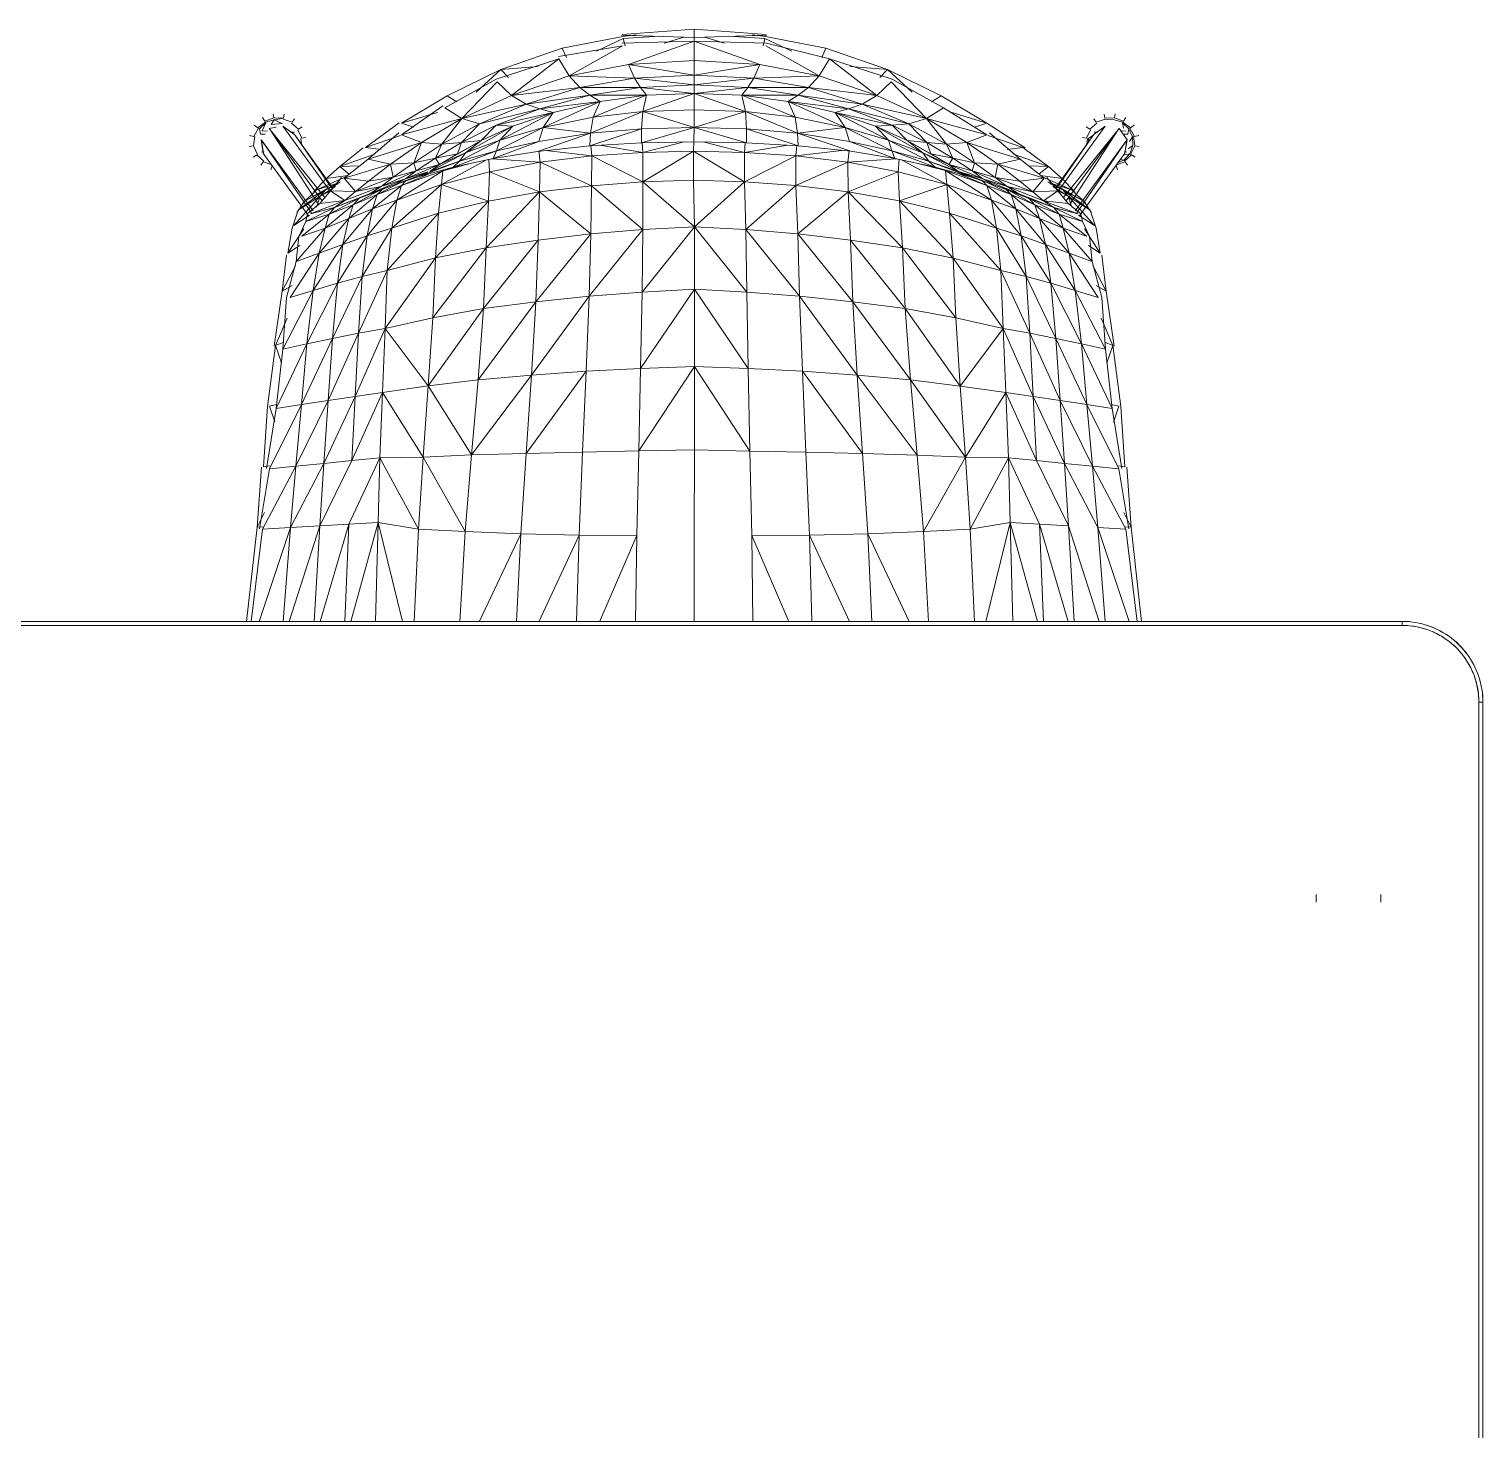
# Model space of a CAD drawing. Header units: millimetres. Extents: x 155927 to 295199, y -4084 to 97293.
# Drawn here: x 200464 to 201183, y 16845 to 17538 of the extents above; entities that cross this region are included whole.
import ezdxf

# ---------------------------------------------------------------- set-up
doc = ezdxf.new("R2010")
doc.units = ezdxf.units.MM
doc.header["$MEASUREMENT"] = 0
doc.layers.get('0').update_dxf_attribs({"linetype": 'CONTINUOUS'})
doc.layers.add('G-IMPT', color=8, linetype='CONTINUOUS', lineweight=9)

# ---------------------------------------------------------------- blocks, each defined once
blk = doc.blocks.new('OLA high stool - Kin high stool_dwg_KIN602 - GLIDES-1332775-Level 2')
at = {"layer": 'G-IMPT'}
for p, q in [((-8.325, 8.349), (-8.215, 8.496)), ((-8.264, 8.564), (-8.215, 8.496)), ((-8.203, 8.48), (-8.046, 8.574)), ((-8.066, 8.655), (-8.046, 8.574)), ((-8.041, 8.554), (-7.859, 8.581)), ((-7.848, 8.663), (-7.859, 8.581)), ((-7.859, 8.581), (-7.695, 8.499)), ((-7.643, 8.587), (-7.684, 8.516)), ((-7.684, 8.516), (-7.564, 8.377)), ((-8.413, 8.404), (-8.342, 8.359)), ((-8.342, 8.359), (-8.407, 8.184)), ((-8.325, 8.349), (-8.367, 8.178)), ((-8.367, 8.178), (-8.278, 8.234)), ((-8.308, 8.338), (-8.192, 8.463)), ((-8.308, 8.338), (-8.153, 8.41)), ((-8.298, 8.02), (-8.278, 8.234)), ((-8.192, 8.463), (-8.087, 8.441)), ((-8.153, 8.41), (-8.15, 8.309)), ((-8.087, 8.441), (-8.088, 8.354)), ((-7.738, 8.426), (-7.745, 8.372)), ((-7.483, 8.439), (-7.547, 8.389)), ((-7.547, 8.389), (-7.493, 8.226)), ((-7.392, 8.24), (-7.47, 8.219)), ((-8.407, 8.184), (-8.488, 8.199)), ((-8.48, 7.981), (-8.4, 7.998)), ((-8.407, 8.184), (-8.4, 7.998)), ((-8.4, 7.998), (-8.367, 8.178)), ((-8.322, 7.828), (-8.38, 8.002)), ((-8.367, 8.178), (-8.298, 8.02)), ((-8.389, 7.783), (-8.322, 7.828)), ((-8.185, 7.701), (-8.306, 7.84)), ((-8.229, 7.634), (-8.185, 7.701)), ((-8.01, 7.636), (-8.175, 7.718)), ((-8.133, 7.86), (-8.13, 7.788)), ((-8.13, 7.788), (-8.123, 7.847)), ((-7.893, 7.648), (-8.007, 7.656)), ((-8.025, 7.558), (-8.01, 7.636)), ((-8.185, -7.701), (-8.229, -7.634)), ((-8.01, -7.636), (-8.175, -7.718)), ((-8.01, -7.636), (-8.025, -7.558)), ((-8.322, -7.828), (-8.389, -7.783)), ((-8.322, -7.828), (-8.38, -8.002)), ((-8.185, -7.701), (-8.306, -7.84)), ((-8.133, -7.86), (-8.13, -7.788)), ((-8.13, -7.788), (-8.122, -7.846)), ((-8.004, -7.676), (-8.062, -7.763)), ((-7.893, -7.648), (-8.007, -7.656)), ((-8.004, -7.676), (-7.936, -7.679)), ((-8.488, -8.199), (-8.407, -8.184)), ((-8.4, -7.998), (-8.48, -7.981)), ((-8.4, -7.998), (-8.407, -8.184)), ((-8.407, -8.184), (-8.342, -8.359)), ((-8.38, -8.002), (-8.367, -8.178)), ((-8.325, -8.349), (-8.367, -8.178)), ((-8.342, -8.359), (-8.413, -8.404)), ((-8.325, -8.349), (-8.215, -8.496)), ((-8.308, -8.338), (-8.203, -8.357)), ((-8.308, -8.338), (-8.192, -8.463)), ((-8.203, -8.48), (-8.046, -8.574)), ((-8.192, -8.463), (-8.087, -8.441)), ((-8.192, -8.463), (-8.087, -8.441)), ((-8.192, -8.463), (-8.036, -8.535)), ((-8.153, -8.41), (-8.15, -8.309)), ((-8.087, -8.441), (-8.088, -8.354)), ((-8.036, -8.535), (-7.948, -8.474)), ((-8.036, -8.535), (-7.948, -8.474)), ((-7.866, -8.541), (-7.806, -8.451)), ((-7.866, -8.541), (-7.806, -8.451)), ((-7.866, -8.541), (-7.705, -8.482)), ((-7.738, -8.426), (-7.744, -8.372)), ((-7.705, -8.482), (-7.58, -8.365)), ((-7.705, -8.482), (-7.684, -8.376)), ((-7.705, -8.482), (-7.684, -8.376)), ((-7.684, -8.516), (-7.564, -8.377)), ((-7.58, -8.365), (-7.593, -8.299)), ((-7.58, -8.365), (-7.593, -8.299)), ((-7.58, -8.365), (-7.528, -8.251)), ((-7.547, -8.389), (-7.493, -8.226)), ((-7.547, -8.389), (-7.483, -8.439)), ((-7.47, -8.219), (-7.392, -8.24)), ((-8.215, -8.496), (-8.264, -8.564)), ((-8.046, -8.574), (-8.066, -8.655)), ((-8.041, -8.554), (-7.859, -8.581)), ((-8.036, -8.535), (-7.866, -8.541)), ((-7.859, -8.581), (-7.695, -8.499)), ((-7.859, -8.581), (-7.848, -8.663)), ((-7.684, -8.516), (-7.643, -8.587))]:
    blk.add_line(p, q, dxfattribs=at)
blk = doc.blocks.new('OLA high stool - Kin high stool_dwg_KIN602 - FRAME-V522-Level 2')
at = {"layer": 'G-IMPT'}
for p, q in [((0.046, 16.703), (0.023, 16.57)), ((0.082, 16.677), (0.046, 16.703)), ((0.266, 16.861), (0.302, 16.835)), ((0.266, 16.861), (0.53, 16.819)), ((0.272, 16.857), (0.528, 16.816)), ((1.689, 15.884), (0.302, 16.835)), ((0.302, 16.835), (1.651, 15.849)), ((0.566, 16.793), (0.53, 16.819)), ((1.757, 15.93), (0.566, 16.793)), ((1.24, 15.539), (0, 16.437)), ((0.155, 16.219), (0, 16.437)), ((1.531, 15.739), (0.082, 16.677)), ((0.082, 16.677), (1.455, 15.673)), ((0.082, 16.677), (1.391, 15.62)), ((0.156, 16.222), (0.031, 16.396)), ((0.191, 16.192), (0.155, 16.218)), ((1.227, 15.473), (0.191, 16.192)), ((0.191, 16.192), (1.215, 15.46)), ((0, 0.425), (1.269, 1.344)), ((1.391, 1.242), (0.082, 0.184)), ((0.082, 0.184), (1.455, 1.188)), ((0.191, 0.669), (1.214, 1.401)), ((0.191, 0.669), (1.227, 1.388)), ((1.531, 1.122), (0.082, 0.184)), ((0.302, 0.026), (1.651, 1.013)), ((0.302, 0.026), (1.689, 0.978)), ((0.566, 0.068), (1.757, 0.931)), ((0, 0.425), (0.155, 0.643)), ((0.156, 0.64), (0.031, 0.465)), ((0.191, 0.669), (0.155, 0.643)), ((0.082, 0.184), (0.046, 0.158)), ((0.046, 0.158), (0.266, 0)), ((0.266, 0), (0.53, 0.043)), ((0.266, 0), (0.302, 0.026)), ((0.529, 0.044), (0.272, 0.004)), ((0.566, 0.068), (0.53, 0.043))]:
    blk.add_line(p, q, dxfattribs=at)
blk = doc.blocks.new('OLA high stool - Kin high stool_dwg_KIN602 - SHELL-V523-Level 2')
at = {"layer": 'G-IMPT'}
for p, q in [((-0.434, 8.506), (-1.605, 8.425)), ((-0.434, 8.506), (-0.723, 8.366)), ((-0.441, 8.398), (-0.434, 8.506)), ((-0.434, 8.506), (1.402, 8.713)), ((-0.397, 8.403), (1.402, 8.628)), ((-3.975, 8.149), (-2.784, 8.305)), ((-2.827, 8.128), (-2.792, 8.268)), ((-2.823, 7.646), (-1.571, 8.268)), ((-2.484, 8.166), (-2.792, 8.268)), ((-2.784, 8.305), (-1.609, 8.385)), ((-2.748, 8.137), (-1.576, 8.326)), ((-1.609, 8.385), (-1.628, 8.262)), ((-1.622, 7.753), (-0.397, 8.403)), ((-1.571, 8.268), (-1.622, 7.753)), ((-1.571, 8.268), (-0.404, 8.462)), ((-0.428, 7.859), (1.402, 8.471)), ((-0.397, 8.403), (-0.428, 7.859)), ((-5.733, 7.939), (-5.031, 8.022)), ((-4.908, 7.939), (-5.61, 7.749)), ((-5.031, 8.022), (-5.527, 7.763)), ((-5.031, 8.022), (-5.141, 7.829)), ((-5.047, 7.421), (-3.9, 8.007)), ((-3.961, 8.18), (-5.031, 8.022)), ((-3.9, 8.007), (-4.908, 7.939)), ((-3.975, 8.149), (-4.506, 7.925)), ((-4.038, 7.988), (-3.975, 8.149)), ((-4.004, 7.539), (-2.748, 8.137)), ((-3.9, 8.007), (-4.004, 7.539)), ((-3.638, 8.037), (-3.975, 8.149)), ((-3.9, 8.007), (-2.748, 8.137)), ((-2.748, 8.137), (-2.823, 7.646)), ((-0.428, 7.859), (1.403, 8.001)), ((-6.611, 7.712), (-6.98, 7.22)), ((-6.308, 7.795), (-6.884, 7.283)), ((-6.884, 7.283), (-6.611, 7.712)), ((-6.559, 7.738), (-6.783, 7.59)), ((-6.26, 7.828), (-6.611, 7.712)), ((-6.308, 7.795), (-6.511, 7.487)), ((-6.095, 7.695), (-6.386, 7.561)), ((-5.773, 7.909), (-6.26, 7.828)), ((-6.259, 7.187), (-5.61, 7.749)), ((-5.773, 7.909), (-6.247, 7.599)), ((-5.61, 7.749), (-6.095, 7.695)), ((-5.92, 7.678), (-5.773, 7.909)), ((-5.769, 7.303), (-4.91, 7.869)), ((-5.61, 7.749), (-5.769, 7.303)), ((-5.047, 7.421), (-4.91, 7.869)), ((-4.111, 7.04), (-2.823, 7.646)), ((-2.823, 7.646), (-4.004, 7.539)), ((-2.904, 7.127), (-1.622, 7.753)), ((-2.823, 7.646), (-2.904, 7.127)), ((-2.823, 7.646), (-1.622, 7.753)), ((-1.677, 7.21), (-0.428, 7.859)), ((-1.622, 7.753), (-1.677, 7.21)), ((-1.622, 7.753), (-0.428, 7.859)), ((-0.461, 7.289), (1.403, 7.886)), ((-0.428, 7.859), (-0.461, 7.289)), ((-6.962, 7.409), (-7.228, 7.164)), ((-6.783, 7.59), (-7.149, 6.902)), ((-6.783, 7.59), (-7.027, 7.157)), ((-6.74, 7.626), (-7.002, 7.356)), ((-6.795, 6.801), (-6.538, 7.471)), ((-6.541, 7.529), (-6.741, 7.285)), ((-6.662, 7.001), (-6.386, 7.561)), ((-6.662, 7.001), (-6.538, 7.471)), ((-6.386, 7.561), (-6.541, 7.529)), ((-6.529, 7.104), (-6.103, 7.637)), ((-6.529, 7.104), (-6.386, 7.561)), ((-6.259, 7.187), (-6.103, 7.637)), ((-5.939, 6.838), (-5.047, 7.421)), ((-5.769, 7.303), (-5.047, 7.421)), ((-5.185, 6.946), (-4.004, 7.539)), ((-5.185, 6.946), (-5.047, 7.421)), ((-5.047, 7.421), (-4.004, 7.539)), ((-4.004, 7.539), (-4.111, 7.04)), ((-0.461, 7.289), (1.403, 7.396)), ((-7.461, 6.9), (-7.191, 7.197)), ((-7.228, 7.164), (-7.287, 6.741)), ((-7.002, 7.356), (-7.257, 6.779)), ((-7.161, 6.888), (-7.027, 7.157)), ((-7.002, 7.356), (-7.149, 6.902)), ((-7.027, 7.157), (-7.149, 6.902)), ((-6.884, 7.283), (-7.072, 6.985)), ((-7.002, 7.18), (-6.884, 7.283)), ((-7.001, 7.063), (-6.884, 7.283)), ((-6.741, 7.285), (-6.985, 7.081)), ((-6.97, 6.594), (-6.985, 7.081)), ((-6.985, 7.081), (-6.795, 6.801)), ((-6.668, 7.352), (-6.884, 7.283)), ((-6.84, 6.521), (-6.529, 7.104)), ((-6.795, 6.801), (-6.741, 7.285)), ((-6.715, 6.636), (-6.259, 7.187)), ((-6.529, 7.104), (-6.715, 6.636)), ((-6.662, 7.001), (-6.529, 7.104)), ((-6.529, 7.104), (-6.259, 7.187)), ((-6.444, 6.724), (-5.769, 7.303)), ((-6.444, 6.724), (-6.259, 7.187)), ((-6.259, 7.187), (-5.769, 7.303)), ((-5.769, 7.303), (-5.939, 6.838)), ((-4.213, 6.533), (-2.904, 7.127)), ((-4.111, 7.04), (-2.904, 7.127)), ((-2.982, 6.602), (-1.677, 7.21)), ((-2.904, 7.127), (-2.982, 6.602)), ((-2.904, 7.127), (-1.677, 7.21)), ((-1.731, 6.668), (-0.461, 7.289)), ((-1.731, 6.668), (-1.677, 7.21)), ((-1.677, 7.21), (-0.461, 7.289)), ((-0.461, 7.289), (-0.493, 6.722)), ((-0.493, 6.722), (1.403, 7.281)), ((-7.461, 6.9), (-7.822, 6.442)), ((-7.461, 6.9), (-7.701, 6.215)), ((-7.229, 6.813), (-7.602, 6.35)), ((-7.504, 5.91), (-7.229, 6.813)), ((-7.47, 6.514), (-7.461, 6.9)), ((-7.309, 6.714), (-7.461, 6.9)), ((-7.007, 7.063), (-7.247, 6.867)), ((-7.176, 6.343), (-7.229, 6.813)), ((-7.229, 6.813), (-6.97, 6.594)), ((-7.075, 7.042), (-7.119, 6.934)), ((-7.071, 6.094), (-6.795, 6.801)), ((-6.97, 6.594), (-6.795, 6.801)), ((-6.931, 6.309), (-6.662, 7.001)), ((-6.84, 6.521), (-6.662, 7.001)), ((-6.795, 6.801), (-6.662, 7.001)), ((-6.632, 6.261), (-5.939, 6.838)), ((-6.444, 6.724), (-5.939, 6.838)), ((-6.107, 6.368), (-5.185, 6.946)), ((-5.939, 6.838), (-6.107, 6.368)), ((-5.939, 6.838), (-5.185, 6.946)), ((-5.315, 6.465), (-4.111, 7.04)), ((-5.315, 6.465), (-5.185, 6.946)), ((-5.185, 6.946), (-4.111, 7.04)), ((-4.111, 7.04), (-4.213, 6.533)), ((-0.493, 6.722), (1.404, 6.8)), ((-6.97, 6.594), (-7.249, 5.861)), ((-7.176, 6.343), (-6.97, 6.594)), ((-7.104, 5.833), (-6.84, 6.521)), ((-7.071, 6.094), (-6.97, 6.594)), ((-7.004, 6.109), (-6.715, 6.636)), ((-6.953, 6.25), (-6.84, 6.521)), ((-6.931, 6.309), (-6.84, 6.521)), ((-6.913, 6.172), (-6.444, 6.724)), ((-6.913, 6.172), (-6.715, 6.636)), ((-6.715, 6.636), (-6.84, 6.521)), ((-6.715, 6.636), (-6.444, 6.724)), ((-6.632, 6.261), (-6.444, 6.724)), ((-5.432, 5.974), (-4.213, 6.533)), ((-4.213, 6.533), (-5.315, 6.465)), ((-4.306, 6.017), (-2.982, 6.602)), ((-4.213, 6.533), (-4.306, 6.017)), ((-4.213, 6.533), (-2.982, 6.602)), ((-3.057, 6.07), (-1.731, 6.668)), ((-2.982, 6.602), (-3.057, 6.07)), ((-1.731, 6.668), (-2.982, 6.602)), ((-0.493, 6.722), (-1.786, 6.121)), ((-1.786, 6.121), (-1.731, 6.668)), ((-0.493, 6.722), (-0.525, 6.154)), ((-0.525, 6.154), (1.404, 6.684)), ((-8.309, 5.741), (-7.829, 6.402)), ((-7.602, 6.35), (-8.113, 5.749)), ((-7.829, 6.402), (-8.065, 5.719)), ((-7.926, 5.31), (-7.602, 6.35)), ((-7.829, 6.402), (-7.791, 6.093)), ((-7.602, 6.35), (-7.504, 5.91)), ((-7.504, 5.91), (-7.176, 6.343)), ((-7.249, 5.861), (-7.176, 6.343)), ((-6.931, 6.309), (-7.222, 5.62)), ((-7.104, 5.833), (-6.931, 6.309)), ((-7.091, 5.7), (-6.632, 6.261)), ((-6.931, 6.309), (-7.071, 6.094)), ((-6.913, 6.172), (-6.632, 6.261)), ((-6.802, 5.788), (-6.107, 6.368)), ((-6.802, 5.788), (-6.632, 6.261)), ((-6.632, 6.261), (-6.107, 6.368)), ((-6.258, 5.888), (-5.315, 6.465)), ((-6.107, 6.368), (-6.258, 5.888)), ((-6.107, 6.368), (-5.315, 6.465)), ((-5.432, 5.974), (-5.315, 6.465)), ((-7.071, 6.094), (-7.377, 5.411)), ((-7.071, 6.094), (-7.249, 5.861)), ((-7.222, 5.62), (-7.071, 6.094)), ((-7.141, 5.722), (-6.913, 6.172)), ((-7.091, 5.7), (-6.913, 6.172)), ((-6.913, 6.172), (-7.007, 6.079)), ((-6.552, 4.975), (-5.432, 5.974)), ((-6.258, 5.888), (-5.432, 5.974)), ((-5.678, 5.037), (-4.306, 6.017)), ((-5.678, 5.037), (-5.432, 5.974)), ((-5.432, 5.974), (-4.306, 6.017)), ((-4.306, 6.017), (-4.515, 5.088)), ((-4.306, 6.017), (-3.057, 6.07)), ((-4.306, 6.017), (-3.185, 5.176)), ((-3.057, 6.07), (-3.185, 5.176)), ((-3.057, 6.07), (-1.786, 6.121)), ((-3.057, 6.07), (-1.797, 5.276)), ((-1.797, 5.276), (-1.786, 6.121)), ((-1.786, 6.121), (-0.525, 6.154)), ((-1.786, 6.121), (-0.399, 5.369)), ((1.404, 6.204), (-0.525, 6.154)), ((-0.525, 6.154), (1.405, 5.68)), ((-0.525, 6.154), (-0.399, 5.369)), ((-8.835, 4.811), (-8.303, 5.701)), ((-8.644, 4.891), (-8.078, 5.701)), ((-8.303, 5.701), (-8.514, 4.995)), ((-8.392, 4.523), (-8.078, 5.701)), ((-8.228, 5.458), (-8.303, 5.701)), ((-7.926, 5.31), (-8.078, 5.701)), ((-7.504, 5.91), (-7.926, 5.31)), ((-7.533, 5.461), (-7.504, 5.91)), ((-7.533, 5.461), (-7.249, 5.861)), ((-7.249, 5.861), (-7.504, 5.91)), ((-7.378, 4.894), (-6.802, 5.788)), ((-7.378, 4.894), (-7.091, 5.7)), ((-7.249, 5.861), (-7.377, 5.411)), ((-7.35, 5.185), (-7.104, 5.833)), ((-7.327, 5.128), (-7.091, 5.7)), ((-7.265, 5.354), (-7.104, 5.833)), ((-7.222, 5.62), (-7.104, 5.833)), ((-7.178, 5.613), (-7.091, 5.7)), ((-7.107, 4.921), (-6.258, 5.888)), ((-7.107, 4.921), (-6.802, 5.788)), ((-6.802, 5.788), (-7.091, 5.7)), ((-6.802, 5.788), (-6.258, 5.888)), ((-6.258, 5.888), (-6.552, 4.975)), ((-7.533, 5.461), (-7.926, 5.31)), ((-7.891, 4.911), (-7.533, 5.461)), ((-7.623, 5.036), (-7.533, 5.461)), ((-7.377, 5.411), (-7.623, 5.036)), ((-7.377, 5.411), (-7.533, 5.461)), ((-7.222, 5.62), (-7.498, 4.96)), ((-7.498, 4.96), (-7.377, 5.411)), ((-7.377, 5.411), (-7.222, 5.62)), ((-7.222, 5.62), (-7.353, 5.185)), ((1.405, 5.454), (-0.399, 5.369)), ((-7.926, 5.31), (-8.392, 4.523)), ((-7.891, 4.911), (-7.926, 5.31)), ((-7.723, 4.452), (-7.365, 5.145)), ((-7.56, 4.571), (-7.265, 5.354)), ((-7.56, 4.571), (-7.365, 5.145)), ((-7.365, 5.145), (-7.498, 4.96)), ((-7.445, 4.695), (-7.265, 5.354)), ((-7.265, 5.354), (-7.346, 5.185)), ((-4.692, 4.102), (-3.185, 5.176)), ((-4.515, 5.088), (-3.185, 5.176)), ((-3.307, 4.208), (-3.185, 5.176)), ((-3.185, 5.176), (-1.797, 5.276)), ((-3.185, 5.176), (-1.841, 4.334)), ((-1.797, 5.276), (-1.841, 4.334)), ((-0.399, 5.369), (-1.797, 5.276)), ((-1.797, 5.276), (-0.352, 4.46)), ((-0.399, 5.369), (-0.352, 4.46)), ((-9.161, 3.857), (-8.6, 4.857)), ((-8.6, 4.857), (-8.392, 4.523)), ((-7.891, 4.911), (-8.392, 4.523)), ((-7.891, 4.911), (-8.289, 4.181)), ((-7.965, 4.146), (-7.498, 4.96)), ((-7.928, 4.528), (-7.623, 5.036)), ((-7.928, 4.528), (-7.891, 4.911)), ((-7.623, 5.036), (-7.891, 4.911)), ((-7.723, 4.452), (-7.498, 4.96)), ((-7.708, 4.611), (-7.623, 5.036)), ((-7.708, 4.611), (-7.498, 4.96)), ((-7.498, 4.96), (-7.623, 5.036)), ((-7.586, 4.046), (-7.107, 4.921)), ((-7.518, 4.363), (-7.378, 4.894)), ((-7.472, 4.571), (-7.378, 4.894)), ((-7.378, 4.894), (-7.107, 4.921)), ((-7.107, 4.921), (-7.355, 3.982)), ((-6.552, 4.975), (-7.107, 4.921)), ((-7.107, 4.921), (-6.787, 4.004)), ((-6.787, 4.004), (-5.678, 5.037)), ((-6.787, 4.004), (-6.552, 4.975)), ((-6.552, 4.975), (-5.678, 5.037)), ((-5.877, 4.047), (-4.515, 5.088)), ((-5.678, 5.037), (-5.877, 4.047)), ((-5.678, 5.037), (-4.515, 5.088)), ((-4.515, 5.088), (-4.692, 4.102)), ((-9.351, 3.765), (-8.835, 4.811)), ((-8.72, 4.618), (-8.835, 4.811)), ((-7.973, 3.786), (-7.56, 4.571)), ((-7.965, 4.146), (-7.708, 4.611)), ((-7.708, 4.611), (-7.928, 4.528)), ((-7.767, 3.851), (-7.445, 4.695)), ((-7.767, 3.851), (-7.56, 4.571)), ((-7.723, 4.452), (-7.56, 4.571)), ((-7.616, 3.911), (-7.445, 4.695)), ((-7.56, 4.571), (-7.445, 4.695)), ((-0.352, 4.46), (1.406, 4.56)), ((-8.906, 4.247), (-9.351, 3.765)), ((-9.111, 3.837), (-8.392, 4.523)), ((-8.392, 4.523), (-8.843, 3.556)), ((-8.392, 4.523), (-8.675, 3.27)), ((-8.392, 4.523), (-8.289, 4.181)), ((-7.928, 4.528), (-8.289, 4.181)), ((-7.928, 4.528), (-8.261, 3.856)), ((-8.242, 3.532), (-7.723, 4.452)), ((-7.973, 3.786), (-7.723, 4.452)), ((-7.965, 4.146), (-7.928, 4.528)), ((-7.723, 4.452), (-7.965, 4.146)), ((-3.394, 3.168), (-1.841, 4.334)), ((-3.307, 4.208), (-1.841, 4.334)), ((-1.867, 3.272), (-1.841, 4.334)), ((-1.841, 4.334), (-0.352, 4.46)), ((-0.352, 4.46), (-0.307, 3.377)), ((-8.675, 3.27), (-8.289, 4.181)), ((-8.289, 4.181), (-8.585, 3.006)), ((-7.965, 4.146), (-8.261, 3.856)), ((-8.242, 3.532), (-7.965, 4.146)), ((-7.597, 3.995), (-7.355, 3.982)), ((-7.355, 3.982), (-7.541, 3.001)), ((-7.355, 3.982), (-6.787, 4.004)), ((-7.355, 3.982), (-6.963, 3.009)), ((-6.963, 3.009), (-5.877, 4.047)), ((-6.787, 4.004), (-6.963, 3.009)), ((-6.787, 4.004), (-5.877, 4.047)), ((-6.024, 3.035), (-4.692, 4.102)), ((-6.024, 3.035), (-5.877, 4.047)), ((-5.877, 4.047), (-4.692, 4.102)), ((-4.821, 3.081), (-3.307, 4.208)), ((-4.692, 4.102), (-4.821, 3.081)), ((-4.692, 4.102), (-3.307, 4.208)), ((-3.307, 4.208), (-3.394, 3.168)), ((-0.307, 3.377), (1.406, 4.184)), ((-9.761, 2.567), (-9.351, 3.765)), ((-9.554, 2.632), (-9.161, 3.857)), ((-9.351, 3.765), (-9.406, 3.035)), ((-9.192, 3.616), (-9.351, 3.765)), ((-9.111, 3.837), (-8.843, 3.556)), ((-8.261, 3.856), (-8.585, 3.006)), ((-8.261, 3.856), (-8.509, 2.746)), ((-8.509, 2.746), (-7.973, 3.786)), ((-8.261, 3.856), (-8.242, 3.532)), ((-8.242, 3.532), (-7.973, 3.786)), ((-8.217, 2.942), (-7.767, 3.851)), ((-8.217, 2.942), (-7.973, 3.786)), ((-7.973, 3.786), (-7.767, 3.851)), ((-7.948, 3.026), (-7.616, 3.911)), ((-7.767, 3.851), (-7.948, 3.026)), ((-7.767, 3.851), (-7.616, 3.911)), ((-7.754, 3.053), (-7.616, 3.911)), ((-7.61, 3.939), (-7.541, 3.001)), ((-9.554, 2.632), (-8.843, 3.556)), ((-8.843, 3.556), (-9.228, 2.432)), ((-8.843, 3.556), (-8.996, 2.227)), ((-8.843, 3.556), (-8.675, 3.27)), ((-8.242, 3.532), (-8.509, 2.746)), ((-0.307, 3.377), (1.407, 3.456)), ((-8.675, 3.27), (-8.996, 2.227)), ((-8.675, 3.27), (-8.851, 2.028)), ((-8.585, 3.006), (-8.675, 3.27)), ((-4.935, 2.045), (-3.394, 3.168)), ((-4.821, 3.081), (-3.394, 3.168)), ((-3.471, 2.102), (-1.867, 3.272)), ((-3.394, 3.168), (-3.471, 2.102)), ((-3.394, 3.168), (-1.867, 3.272)), ((-1.867, 3.272), (-1.895, 2.171)), ((-0.307, 3.377), (-1.867, 3.272)), ((-0.307, 3.377), (-0.279, 2.24)), ((-8.585, 3.006), (-8.851, 2.028)), ((-8.585, 3.006), (-8.727, 1.831)), ((-8.727, 1.831), (-8.217, 2.942)), ((-8.585, 3.006), (-8.509, 2.746)), ((-8.509, 2.746), (-8.217, 2.942)), ((-8.217, 2.942), (-8.417, 1.968)), ((-7.948, 3.026), (-8.217, 2.942)), ((-8.106, 2.018), (-8.217, 2.942)), ((-8.106, 2.018), (-7.754, 3.053)), ((-8.106, 2.018), (-7.948, 3.026)), ((-7.863, 2.033), (-7.754, 3.053)), ((-7.772, 2.888), (-7.664, 1.994)), ((-7.541, 3.001), (-7.764, 3.025)), ((-7.541, 3.001), (-7.664, 1.994)), ((-6.963, 3.009), (-7.541, 3.001)), ((-7.541, 3.001), (-7.084, 1.999)), ((-6.963, 3.009), (-7.084, 1.999)), ((-6.963, 3.009), (-6.024, 3.035)), ((-6.148, 2.013), (-6.963, 3.009)), ((-6.148, 2.013), (-4.821, 3.081)), ((-6.148, 2.013), (-6.024, 3.035)), ((-6.024, 3.035), (-4.821, 3.081)), ((-4.821, 3.081), (-4.935, 2.045)), ((-0.279, 2.24), (1.407, 3.026)), ((-9.994, 1.391), (-9.761, 2.567)), ((-9.604, 2.642), (-9.807, 1.398)), ((-9.584, 2.486), (-9.761, 2.567)), ((-9.228, 2.432), (-9.554, 2.632)), ((-8.727, 1.831), (-8.509, 2.746)), ((-9.807, 1.398), (-9.228, 2.432)), ((-9.447, 1.28), (-9.228, 2.432)), ((-9.228, 2.432), (-8.996, 2.227)), ((-9.228, 2.432), (-9.179, 1.159)), ((-0.279, 2.24), (1.408, 2.29)), ((-8.996, 2.227), (-9.179, 1.159)), ((-8.996, 2.227), (-9.001, 1.044)), ((-8.851, 2.028), (-9.001, 1.044)), ((-8.996, 2.227), (-8.851, 2.028)), ((-8.851, 2.028), (-8.727, 1.831)), ((-8.851, 2.028), (-8.847, 0.931)), ((-8.529, 1), (-8.106, 2.018)), ((-8.417, 1.968), (-8.106, 2.018)), ((-8.193, 1.022), (-7.863, 2.033)), ((-8.193, 1.022), (-8.106, 2.018)), ((-7.863, 2.033), (-8.106, 2.018)), ((-7.922, 1.026), (-7.863, 2.033)), ((-7.87, 2.012), (-7.664, 1.994)), ((-7.664, 1.994), (-7.733, 0.999)), ((-7.664, 1.994), (-7.084, 1.999)), ((-7.664, 1.994), (-7.159, 1)), ((-7.159, 1), (-7.084, 1.999)), ((-7.084, 1.999), (-6.148, 2.013)), ((-6.231, 0.998), (-7.084, 1.999)), ((-6.231, 0.998), (-4.935, 2.045)), ((-6.148, 2.013), (-6.231, 0.998)), ((-6.148, 2.013), (-4.935, 2.045)), ((-4.935, 2.045), (-5.013, 1.015)), ((-4.935, 2.045), (-3.471, 2.102)), ((-3.471, 2.102), (-3.526, 1.044)), ((-3.471, 2.102), (-1.895, 2.171)), ((-1.895, 2.171), (-1.919, 1.08)), ((-1.895, 2.171), (-0.279, 2.24)), ((-0.279, 2.24), (-0.27, 1.115)), ((-9.704, 1.902), (-9.955, 1.379)), ((-8.847, 0.931), (-8.417, 1.968)), ((-8.847, 0.931), (-8.727, 1.831)), ((-8.727, 1.831), (-8.417, 1.968)), ((-8.417, 1.968), (-8.529, 1)), ((-7.874, 1.838), (-7.733, 0.999)), ((-0.27, 1.115), (1.408, 1.843)), ((-10.136, 0.001), (-10.033, 1.403)), ((-10.021, 1.13), (-9.994, 1.391)), ((-9.97, 0), (-10.02, 1.412)), ((-9.955, 1.379), (-10, 0.674)), ((-9.811, 1.346), (-9.955, 1.379)), ((-9.899, 0), (-9.859, 1.407)), ((-9.899, 0), (-9.447, 1.28)), ((-9.523, 0), (-9.447, 1.28)), ((-9.179, 1.159), (-9.447, 1.28)), ((-9.447, 1.28), (-9.239, 0)), ((-9.179, 1.159), (-9.239, 0)), ((-9.179, 1.159), (-9.001, 1.044)), ((-9.179, 1.159), (-9.05, 0)), ((-0.27, 1.115), (1.409, 1.14)), ((-9.001, 1.044), (-9.05, 0)), ((-9.001, 1.044), (-8.847, 0.931)), ((-9.001, 1.044), (-8.884, 0)), ((-8.884, 0), (-8.529, 1)), ((-8.884, 0), (-8.847, 0.931)), ((-8.529, 1), (-8.847, 0.931)), ((-8.529, 1), (-8.565, 0)), ((-8.529, 1), (-8.193, 1.022)), ((-8.529, 1), (-8.221, 0.003)), ((-8.221, 0.003), (-7.922, 1.026)), ((-8.221, 0.003), (-8.193, 1.022)), ((-7.922, 1.026), (-8.193, 1.022)), ((-7.94, 0.005), (-7.922, 1.026)), ((-7.733, 0.999), (-7.937, 0.194)), ((-7.733, 0.999), (-7.926, 1.01)), ((-7.159, 1), (-7.758, 0.012)), ((-7.733, 0.999), (-7.758, 0.012)), ((-7.159, 1), (-7.733, 0.999)), ((-7.194, 0.013), (-7.159, 1)), ((-7.159, 1), (-6.231, 0.998)), ((-6.286, -0.006), (-7.159, 1)), ((-6.286, -0.006), (-5.013, 1.015)), ((-6.231, 0.998), (-6.286, -0.006)), ((-6.231, 0.998), (-5.013, 1.015)), ((-5.068, -0.006), (-3.526, 1.044)), ((-5.013, 1.015), (-5.068, -0.006)), ((-3.526, 1.044), (-5.013, 1.015)), ((-3.567, -0.006), (-1.919, 1.08)), ((-3.526, 1.044), (-3.567, -0.006)), ((-3.526, 1.044), (-1.919, 1.08)), ((-1.919, 1.08), (-1.941, -0.004)), ((-1.919, 1.08), (-0.27, 1.115)), ((-9.861, 0.582), (-9.979, 0.204)), ((-10.136, 0.001), (-9.97, 0)), ((-10.033, -1.403), (-10.136, 0.001)), ((-9.899, 0), (-9.97, 0)), ((-9.899, 0), (-9.523, 0)), ((-9.523, 0), (-9.239, 0)), ((-9.447, -1.28), (-9.523, 0)), ((-9.239, 0), (-9.447, -1.28)), ((-9.239, 0), (-9.05, 0)), ((-9.239, 0), (-9.179, -1.159)), ((-9.05, 0), (-9.179, -1.159)), ((-9.05, 0), (-8.884, 0)), ((-9.05, 0), (-9.001, -1.044)), ((-8.884, 0), (-9.001, -1.044)), ((-8.884, 0), (-8.565, 0)), ((-8.847, -0.931), (-8.884, 0)), ((-8.529, -0.999), (-8.884, 0)), ((-8.565, 0), (-8.221, 0.003)), ((-8.565, 0), (-8.529, -0.999)), ((-8.221, 0.003), (-8.529, -0.999)), ((-8.221, 0.003), (-7.94, 0.005)), ((-8.193, -1.018), (-8.221, 0.003)), ((-7.922, -1.019), (-8.221, 0.003)), ((-7.94, 0.009), (-7.758, 0.012)), ((-7.922, -1.019), (-7.94, 0.005)), ((-7.758, 0.012), (-7.194, 0.013)), ((-7.758, 0.012), (-7.159, -0.978)), ((-7.758, 0.012), (-7.734, -0.979)), ((-7.194, 0.013), (-6.286, -0.006)), ((-7.159, -0.978), (-7.194, 0.013)), ((-10.02, -1.412), (-9.97, 0)), ((-9.979, -0.205), (-9.861, -0.582)), ((-9.447, -1.28), (-9.899, 0)), ((-9.859, -1.407), (-9.899, 0)), ((-7.937, -0.176), (-7.734, -0.979)), ((-7.159, -0.978), (-6.286, -0.006)), ((-6.286, -0.006), (-5.068, -0.006)), ((-5.013, -1.025), (-6.286, -0.006)), ((-6.286, -0.006), (-6.23, -1.008)), ((-5.068, -0.006), (-3.567, -0.006)), ((-3.526, -1.053), (-5.068, -0.006)), ((-5.068, -0.006), (-5.013, -1.025)), ((-3.567, -0.006), (-1.941, -0.004)), ((-3.526, -1.053), (-3.567, -0.006)), ((-1.918, -1.087), (-3.567, -0.006)), ((-1.941, -0.004), (-0.275, -0.003)), ((-1.941, -0.004), (-1.918, -1.087)), ((-0.275, -0.003), (1.41, -0.003)), ((-10, -0.675), (-9.955, -1.379)), ((-9.994, -1.391), (-10.021, -1.13)), ((-9.001, -1.044), (-9.179, -1.159)), ((-8.847, -0.931), (-9.001, -1.044)), ((-9.001, -1.044), (-8.851, -2.028)), ((-9.001, -1.044), (-8.996, -2.227)), ((-8.847, -0.931), (-8.851, -2.028)), ((-8.727, -1.831), (-8.847, -0.931)), ((-8.418, -1.967), (-8.847, -0.931)), ((-8.529, -0.999), (-8.847, -0.931)), ((-8.529, -0.999), (-8.193, -1.018)), ((-8.107, -2.015), (-8.529, -0.999)), ((-8.529, -0.999), (-8.418, -1.967)), ((-8.107, -2.015), (-8.193, -1.018)), ((-7.864, -2.026), (-8.193, -1.018)), ((-7.922, -1.019), (-8.193, -1.018)), ((-7.734, -0.979), (-7.929, -0.993)), ((-7.864, -2.026), (-7.922, -1.019)), ((-7.734, -0.979), (-7.875, -1.824)), ((-7.159, -0.978), (-7.734, -0.979)), ((-7.734, -0.979), (-7.666, -1.978)), ((-7.159, -0.978), (-7.666, -1.978)), ((-7.086, -1.982), (-7.159, -0.978)), ((-6.23, -1.008), (-7.159, -0.978)), ((-7.086, -1.982), (-6.23, -1.008)), ((-6.23, -1.008), (-5.013, -1.025)), ((-4.935, -2.053), (-6.23, -1.008)), ((-6.23, -1.008), (-6.148, -2.021)), ((-5.013, -1.025), (-3.526, -1.053)), ((-5.013, -1.025), (-4.935, -2.053)), ((-3.471, -2.11), (-3.526, -1.053)), ((-3.526, -1.053), (-1.918, -1.087)), ((-1.918, -1.087), (-0.27, -1.12)), ((-1.918, -1.087), (-1.894, -2.177)), ((-0.27, -1.12), (-0.279, -2.244)), ((1.402, -1.844), (-0.27, -1.12)), ((1.411, -1.145), (-0.27, -1.12)), ((-9.761, -2.567), (-9.994, -1.391)), ((-9.811, -1.346), (-9.955, -1.379)), ((-9.955, -1.379), (-9.704, -1.902)), ((-9.554, -2.632), (-9.859, -1.407)), ((-9.228, -2.432), (-9.807, -1.398)), ((-9.179, -1.159), (-9.447, -1.28)), ((-9.228, -2.432), (-9.447, -1.28)), ((-9.179, -1.159), (-9.228, -2.432)), ((-9.179, -1.159), (-8.996, -2.227)), ((-8.851, -2.028), (-8.727, -1.831)), ((-8.509, -2.746), (-8.727, -1.831)), ((-8.727, -1.831), (-8.584, -3.006)), ((-8.727, -1.831), (-8.418, -1.967)), ((-8.217, -2.942), (-8.727, -1.831)), ((-8.418, -1.967), (-8.107, -2.015)), ((-8.418, -1.967), (-8.217, -2.942)), ((-7.873, -1.999), (-7.666, -1.978)), ((-7.666, -1.978), (-7.773, -2.877)), ((-7.666, -1.978), (-7.086, -1.982)), ((-7.666, -1.978), (-7.542, -2.989)), ((-8.996, -2.227), (-9.228, -2.432)), ((-8.996, -2.227), (-8.851, -2.028)), ((-8.996, -2.227), (-8.675, -3.27)), ((-8.996, -2.227), (-8.843, -3.556)), ((-8.851, -2.028), (-8.584, -3.006)), ((-8.851, -2.028), (-8.675, -3.27)), ((-8.217, -2.942), (-8.107, -2.015)), ((-7.948, -3.023), (-8.107, -2.015)), ((-7.755, -3.048), (-8.107, -2.015)), ((-7.864, -2.026), (-8.107, -2.015)), ((-7.755, -3.048), (-7.864, -2.026)), ((-7.086, -1.982), (-7.542, -2.989)), ((-7.086, -1.982), (-6.965, -2.996)), ((-6.148, -2.021), (-7.086, -1.982)), ((-6.965, -2.996), (-6.148, -2.021)), ((-6.148, -2.021), (-4.935, -2.053)), ((-6.024, -3.041), (-6.148, -2.021)), ((-4.821, -3.087), (-6.148, -2.021)), ((-4.935, -2.053), (-3.471, -2.11)), ((-3.394, -3.173), (-4.935, -2.053)), ((-4.935, -2.053), (-4.821, -3.087)), ((-1.867, -3.277), (-3.471, -2.11)), ((-3.471, -2.11), (-3.394, -3.173)), ((-1.894, -2.177), (-3.471, -2.11)), ((-1.894, -2.177), (-0.279, -2.244)), ((-1.894, -2.177), (-1.867, -3.277)), ((-0.279, -2.244), (-0.307, -3.381)), ((-0.279, -2.244), (1.402, -2.293)), ((1.403, -3.026), (-0.279, -2.244)), ((-9.584, -2.486), (-9.761, -2.567)), ((-9.554, -2.632), (-9.228, -2.432)), ((-9.228, -2.432), (-8.843, -3.556)), ((-9.351, -3.765), (-9.761, -2.567)), ((-8.843, -3.556), (-9.554, -2.632)), ((-9.161, -3.857), (-9.554, -2.632)), ((-8.509, -2.746), (-8.584, -3.006)), ((-7.973, -3.786), (-8.509, -2.746)), ((-8.509, -2.746), (-8.242, -3.532)), ((-8.217, -2.942), (-8.509, -2.746)), ((-8.509, -2.746), (-8.261, -3.855)), ((-9.406, -3.035), (-9.351, -3.765)), ((-8.675, -3.27), (-8.584, -3.006)), ((-8.584, -3.006), (-8.261, -3.855)), ((-8.584, -3.006), (-8.288, -4.181)), ((-8.217, -2.942), (-7.948, -3.023)), ((-7.973, -3.786), (-8.217, -2.942)), ((-7.767, -3.85), (-8.217, -2.942)), ((-7.616, -3.908), (-7.948, -3.023)), ((-7.948, -3.023), (-7.767, -3.85)), ((-7.542, -2.989), (-7.766, -3.016)), ((-7.616, -3.908), (-7.755, -3.048)), ((-7.542, -2.989), (-7.611, -3.933)), ((-7.542, -2.989), (-7.356, -3.974)), ((-6.965, -2.996), (-7.542, -2.989)), ((-6.965, -2.996), (-7.356, -3.974)), ((-5.876, -4.055), (-6.965, -2.996)), ((-6.965, -2.996), (-6.789, -3.996)), ((-6.024, -3.041), (-6.965, -2.996)), ((-5.876, -4.055), (-6.024, -3.041)), ((-6.024, -3.041), (-4.821, -3.087)), ((-4.691, -4.11), (-6.024, -3.041)), ((-3.306, -4.215), (-4.821, -3.087)), ((-4.821, -3.087), (-4.691, -4.11)), ((-3.394, -3.173), (-4.821, -3.087)), ((-8.843, -3.556), (-8.675, -3.27)), ((-8.675, -3.27), (-8.288, -4.181)), ((-8.675, -3.27), (-8.392, -4.523)), ((-1.84, -4.34), (-3.394, -3.173)), ((-3.394, -3.173), (-3.306, -4.215)), ((-1.867, -3.277), (-3.394, -3.173)), ((-1.84, -4.34), (-1.867, -3.277)), ((-1.867, -3.277), (-0.307, -3.381)), ((-0.307, -3.381), (-0.351, -4.465)), ((-0.307, -3.381), (1.403, -3.459)), ((1.403, -4.185), (-0.307, -3.381)), ((-9.192, -3.616), (-9.351, -3.765)), ((-9.111, -3.837), (-8.843, -3.556)), ((-8.843, -3.556), (-8.392, -4.523)), ((-8.261, -3.855), (-8.242, -3.532)), ((-8.242, -3.532), (-7.973, -3.786)), ((-7.965, -4.146), (-8.242, -3.532)), ((-7.723, -4.452), (-8.242, -3.532)), ((-9.351, -3.765), (-8.835, -4.811)), ((-9.351, -3.765), (-8.906, -4.247)), ((-9.161, -3.857), (-8.6, -4.857)), ((-8.392, -4.523), (-9.111, -3.837)), ((-8.261, -3.855), (-8.288, -4.181)), ((-8.261, -3.855), (-7.965, -4.146)), ((-8.261, -3.855), (-7.928, -4.528)), ((-7.723, -4.452), (-7.973, -3.786)), ((-7.973, -3.786), (-7.767, -3.85)), ((-7.56, -4.571), (-7.973, -3.786)), ((-7.767, -3.85), (-7.616, -3.908)), ((-7.56, -4.571), (-7.767, -3.85)), ((-7.446, -4.693), (-7.767, -3.85)), ((-7.446, -4.693), (-7.616, -3.908)), ((-8.288, -4.181), (-8.392, -4.523)), ((-8.288, -4.181), (-7.928, -4.528)), ((-8.288, -4.181), (-7.891, -4.911)), ((-7.928, -4.528), (-7.965, -4.146)), ((-7.965, -4.146), (-7.723, -4.452)), ((-7.708, -4.611), (-7.965, -4.146)), ((-7.498, -4.96), (-7.965, -4.146)), ((-7.599, -3.989), (-7.356, -3.974)), ((-7.107, -4.917), (-7.588, -4.04)), ((-7.356, -3.974), (-6.789, -3.996)), ((-7.356, -3.974), (-7.107, -4.917)), ((-6.789, -3.996), (-7.107, -4.917)), ((-6.789, -3.996), (-5.876, -4.055)), ((-6.553, -4.971), (-6.789, -3.996)), ((-5.677, -5.041), (-6.789, -3.996)), ((-5.876, -4.055), (-4.691, -4.11)), ((-4.514, -5.093), (-5.876, -4.055)), ((-5.876, -4.055), (-5.677, -5.041)), ((-4.691, -4.11), (-3.306, -4.215)), ((-3.184, -5.181), (-4.691, -4.11)), ((-4.691, -4.11), (-4.514, -5.093)), ((-3.306, -4.215), (-1.84, -4.34)), ((-3.184, -5.181), (-3.306, -4.215)), ((-1.796, -5.28), (-3.306, -4.215)), ((-8.392, -4.523), (-8.6, -4.857)), ((-8.392, -4.523), (-7.891, -4.911)), ((-8.392, -4.523), (-7.926, -5.311)), ((-8.078, -5.701), (-8.392, -4.523)), ((-7.891, -4.911), (-7.928, -4.528)), ((-7.623, -5.036), (-7.928, -4.528)), ((-7.928, -4.528), (-7.708, -4.611)), ((-7.723, -4.452), (-7.56, -4.571)), ((-7.498, -4.96), (-7.723, -4.452)), ((-7.365, -5.145), (-7.723, -4.452)), ((-7.379, -4.891), (-7.518, -4.358)), ((-1.84, -4.34), (-0.351, -4.465)), ((-1.84, -4.34), (-1.796, -5.28)), ((-0.351, -4.465), (-1.796, -5.28)), ((-0.351, -4.465), (-0.398, -5.372)), ((1.403, -4.564), (-0.351, -4.465)), ((-8.835, -4.811), (-8.72, -4.618)), ((-8.835, -4.811), (-8.303, -5.701)), ((-7.623, -5.036), (-7.708, -4.611)), ((-7.498, -4.96), (-7.708, -4.611)), ((-7.365, -5.145), (-7.56, -4.571)), ((-7.265, -5.354), (-7.56, -4.571)), ((-7.446, -4.693), (-7.56, -4.571)), ((-7.379, -4.891), (-7.473, -4.568)), ((-7.265, -5.354), (-7.446, -4.693)), ((-8.6, -4.857), (-8.078, -5.701)), ((-8.515, -4.995), (-8.303, -5.701)), ((-7.926, -5.311), (-7.891, -4.911)), ((-7.533, -5.461), (-7.891, -4.911)), ((-7.891, -4.911), (-7.623, -5.036)), ((-7.623, -5.036), (-7.498, -4.96)), ((-7.533, -5.461), (-7.623, -5.036)), ((-7.623, -5.036), (-7.377, -5.411)), ((-7.377, -5.411), (-7.498, -4.96)), ((-7.498, -4.96), (-7.365, -5.145)), ((-7.498, -4.96), (-7.222, -5.62)), ((-7.092, -5.701), (-7.379, -4.891)), ((-6.802, -5.788), (-7.379, -4.891)), ((-7.107, -4.917), (-7.379, -4.891)), ((-6.802, -5.788), (-7.107, -4.917)), ((-6.258, -5.888), (-7.107, -4.917)), ((-6.553, -4.971), (-7.107, -4.917)), ((-5.433, -5.973), (-6.553, -4.971)), ((-6.553, -4.971), (-6.258, -5.888)), ((-5.677, -5.041), (-6.553, -4.971)), ((-5.433, -5.973), (-5.677, -5.041)), ((-5.677, -5.041), (-4.514, -5.093)), ((-4.306, -6.017), (-5.677, -5.041)), ((-4.514, -5.093), (-3.184, -5.181)), ((-4.514, -5.093), (-4.306, -6.017)), ((-8.078, -5.701), (-7.926, -5.311)), ((-7.926, -5.311), (-7.533, -5.461)), ((-7.926, -5.311), (-7.504, -5.91)), ((-7.602, -6.35), (-7.926, -5.311)), ((-7.365, -5.145), (-7.265, -5.354)), ((-7.104, -5.833), (-7.365, -5.145)), ((-7.365, -5.145), (-7.222, -5.62)), ((-7.092, -5.701), (-7.327, -5.127)), ((-7.104, -5.833), (-7.265, -5.354)), ((-3.184, -5.181), (-4.306, -6.017)), ((-3.184, -5.181), (-3.057, -6.07)), ((-1.796, -5.28), (-3.184, -5.181)), ((-1.796, -5.28), (-3.057, -6.07)), ((-1.786, -6.121), (-1.796, -5.28)), ((-0.398, -5.372), (-1.796, -5.28)), ((-0.398, -5.372), (-1.786, -6.121)), ((-0.398, -5.372), (-0.525, -6.154)), ((1.403, -5.456), (-0.398, -5.372)), ((-8.303, -5.701), (-8.228, -5.458)), ((-7.533, -5.461), (-7.377, -5.411)), ((-7.504, -5.91), (-7.533, -5.461)), ((-7.248, -5.861), (-7.533, -5.461)), ((-7.222, -5.62), (-7.377, -5.411)), ((-7.377, -5.411), (-7.071, -6.094)), ((-7.377, -5.411), (-7.248, -5.861)), ((-7.071, -6.094), (-7.222, -5.62)), ((-7.104, -5.833), (-7.222, -5.62)), ((-7.222, -5.62), (-6.931, -6.309)), ((-7.092, -5.701), (-7.178, -5.612)), ((-8.303, -5.701), (-7.822, -6.442)), ((-7.602, -6.35), (-8.113, -5.749)), ((-8.065, -5.719), (-7.829, -6.402)), ((-7.504, -5.91), (-7.602, -6.35)), ((-7.504, -5.91), (-7.248, -5.861)), ((-7.23, -6.813), (-7.504, -5.91)), ((-7.176, -6.343), (-7.504, -5.91)), ((-7.176, -6.343), (-7.248, -5.861)), ((-7.248, -5.861), (-7.071, -6.094)), ((-7.248, -5.861), (-6.969, -6.594)), ((-6.913, -6.172), (-7.141, -5.721)), ((-6.931, -6.309), (-7.104, -5.833)), ((-6.839, -6.521), (-7.104, -5.833)), ((-6.913, -6.172), (-7.092, -5.701)), ((-7.092, -5.701), (-6.802, -5.788)), ((-6.632, -6.261), (-7.092, -5.701)), ((-6.632, -6.261), (-6.802, -5.788)), ((-6.802, -5.788), (-6.258, -5.888)), ((-6.107, -6.368), (-6.802, -5.788)), ((-6.258, -5.888), (-5.433, -5.973)), ((-5.315, -6.465), (-6.258, -5.888)), ((-6.258, -5.888), (-6.107, -6.368)), ((1.403, -5.682), (-0.525, -6.154)), ((-7.791, -6.092), (-7.829, -6.402)), ((-7.701, -6.215), (-7.461, -6.9)), ((-6.969, -6.594), (-7.071, -6.094)), ((-7.071, -6.094), (-6.931, -6.309)), ((-6.793, -6.801), (-7.071, -6.094)), ((-7.007, -6.079), (-6.913, -6.172)), ((-6.714, -6.635), (-7.004, -6.109)), ((-6.714, -6.635), (-6.913, -6.172)), ((-6.913, -6.172), (-6.632, -6.261)), ((-6.444, -6.724), (-6.913, -6.172)), ((-5.433, -5.973), (-4.306, -6.017)), ((-5.315, -6.465), (-5.433, -5.973)), ((-4.213, -6.533), (-5.433, -5.973)), ((-2.981, -6.602), (-4.306, -6.017)), ((-4.306, -6.017), (-4.213, -6.533)), ((-3.057, -6.07), (-4.306, -6.017)), ((-1.731, -6.668), (-3.057, -6.07)), ((-3.057, -6.07), (-2.981, -6.602)), ((-1.786, -6.121), (-3.057, -6.07)), ((-1.731, -6.668), (-1.786, -6.121)), ((-0.525, -6.154), (-1.786, -6.121)), ((-1.786, -6.121), (-0.493, -6.722)), ((-0.525, -6.154), (1.403, -6.204)), ((1.403, -6.684), (-0.525, -6.154)), ((-0.525, -6.154), (-0.493, -6.722)), ((-7.435, -6.933), (-7.829, -6.402)), ((-7.23, -6.813), (-7.602, -6.35)), ((-7.23, -6.813), (-7.176, -6.343)), ((-6.969, -6.594), (-7.176, -6.343)), ((-6.839, -6.521), (-6.952, -6.25)), ((-6.662, -7.001), (-6.931, -6.309)), ((-6.839, -6.521), (-6.931, -6.309)), ((-6.444, -6.724), (-6.632, -6.261)), ((-6.632, -6.261), (-6.107, -6.368)), ((-5.94, -6.838), (-6.632, -6.261)), ((-5.185, -6.947), (-6.107, -6.368)), ((-6.107, -6.368), (-5.94, -6.838)), ((-5.315, -6.465), (-6.107, -6.368)), ((-5.185, -6.947), (-5.315, -6.465)), ((-5.315, -6.465), (-4.213, -6.533)), ((-4.111, -7.04), (-5.315, -6.465)), ((-7.461, -6.9), (-7.47, -6.514)), ((-7.461, -6.9), (-7.309, -6.714)), ((-7.287, -6.741), (-7.228, -7.164)), ((-7.257, -6.779), (-7.002, -7.356)), ((-6.969, -6.594), (-7.23, -6.813)), ((-6.985, -7.081), (-6.969, -6.594)), ((-6.793, -6.801), (-6.969, -6.594)), ((-6.662, -7.001), (-6.839, -6.521)), ((-6.839, -6.521), (-6.714, -6.635)), ((-6.529, -7.104), (-6.839, -6.521)), ((-6.259, -7.187), (-6.714, -6.635)), ((-6.714, -6.635), (-6.529, -7.104)), ((-6.444, -6.724), (-6.714, -6.635)), ((-6.259, -7.187), (-6.444, -6.724)), ((-5.769, -7.303), (-6.444, -6.724)), ((-5.94, -6.838), (-6.444, -6.724)), ((-2.904, -7.127), (-4.213, -6.533)), ((-4.213, -6.533), (-4.111, -7.04)), ((-2.981, -6.602), (-4.213, -6.533)), ((-2.981, -6.602), (-1.731, -6.668)), ((-1.677, -7.211), (-2.981, -6.602)), ((-2.981, -6.602), (-2.904, -7.127)), ((-1.677, -7.211), (-1.731, -6.668)), ((-0.461, -7.289), (-1.731, -6.668)), ((1.404, -7.281), (-0.493, -6.722)), ((-0.493, -6.722), (-0.461, -7.289)), ((1.403, -6.8), (-0.493, -6.722)), ((-7.461, -6.9), (-7.191, -7.198)), ((-6.985, -7.081), (-7.247, -6.867)), ((-7.028, -7.157), (-7.161, -6.888)), ((-7.15, -6.902), (-7.002, -7.356)), ((-7.15, -6.902), (-6.783, -7.59)), ((-7.15, -6.902), (-7.028, -7.157)), ((-7.12, -6.933), (-7.073, -7.046)), ((-7.072, -6.985), (-6.884, -7.283)), ((-6.884, -7.283), (-7.001, -7.063)), ((-6.793, -6.801), (-6.985, -7.081)), ((-6.741, -7.285), (-6.793, -6.801)), ((-6.538, -7.471), (-6.793, -6.801)), ((-6.662, -7.001), (-6.793, -6.801)), ((-6.538, -7.471), (-6.662, -7.001)), ((-6.386, -7.561), (-6.662, -7.001)), ((-6.529, -7.104), (-6.662, -7.001)), ((-5.047, -7.421), (-5.94, -6.838)), ((-5.94, -6.838), (-5.769, -7.303)), ((-5.185, -6.947), (-5.94, -6.838)), ((-5.047, -7.421), (-5.185, -6.947)), ((-4.005, -7.539), (-5.185, -6.947)), ((-4.111, -7.04), (-5.185, -6.947)), ((-2.824, -7.646), (-4.111, -7.04)), ((-4.111, -7.04), (-4.005, -7.539)), ((-2.904, -7.127), (-4.111, -7.04)), ((-6.962, -7.409), (-7.228, -7.164)), ((-7.028, -7.157), (-6.783, -7.59)), ((-6.884, -7.283), (-7.002, -7.179)), ((-6.74, -7.626), (-7.002, -7.356)), ((-6.741, -7.285), (-6.985, -7.081)), ((-6.981, -7.219), (-6.612, -7.712)), ((-6.612, -7.712), (-6.884, -7.283)), ((-6.884, -7.283), (-6.308, -7.795)), ((-6.884, -7.283), (-6.668, -7.352)), ((-6.54, -7.529), (-6.741, -7.285)), ((-6.386, -7.561), (-6.529, -7.104)), ((-6.103, -7.637), (-6.529, -7.104)), ((-6.259, -7.187), (-6.529, -7.104)), ((-6.103, -7.637), (-6.259, -7.187)), ((-5.61, -7.748), (-6.259, -7.187)), ((-5.769, -7.303), (-6.259, -7.187)), ((-4.91, -7.869), (-5.769, -7.303)), ((-5.769, -7.303), (-5.61, -7.748)), ((-5.047, -7.421), (-5.769, -7.303)), ((-1.622, -7.753), (-2.904, -7.127)), ((-2.904, -7.127), (-2.824, -7.646)), ((-1.677, -7.211), (-2.904, -7.127)), ((-0.428, -7.859), (-1.677, -7.211)), ((-1.677, -7.211), (-1.622, -7.753)), ((-0.461, -7.289), (-1.677, -7.211)), ((1.404, -7.887), (-0.461, -7.289)), ((1.404, -7.396), (-0.461, -7.289)), ((-6.56, -7.738), (-6.783, -7.59)), ((-6.386, -7.561), (-6.54, -7.529)), ((-6.512, -7.486), (-6.308, -7.795)), ((-6.095, -7.695), (-6.386, -7.561)), ((-6.246, -7.599), (-5.773, -7.908)), ((-4.91, -7.869), (-5.047, -7.421)), ((-3.9, -8.007), (-5.047, -7.421)), ((-4.005, -7.539), (-5.047, -7.421)), ((-4.005, -7.539), (-2.824, -7.646)), ((-2.748, -8.137), (-4.005, -7.539)), ((-4.005, -7.539), (-3.9, -8.007)), ((-6.26, -7.828), (-6.612, -7.712)), ((-5.773, -7.908), (-6.26, -7.828)), ((-5.61, -7.748), (-6.095, -7.695)), ((-5.773, -7.908), (-5.92, -7.678)), ((-4.908, -7.939), (-5.61, -7.748)), ((-5.528, -7.763), (-5.031, -8.022)), ((-5.141, -7.829), (-5.031, -8.022)), ((-4.505, -7.925), (-3.975, -8.149)), ((-1.571, -8.269), (-2.824, -7.646)), ((-2.824, -7.646), (-2.748, -8.137)), ((-1.622, -7.753), (-2.824, -7.646)), ((-0.397, -8.403), (-1.622, -7.753)), ((-1.622, -7.753), (-1.571, -8.269)), ((-0.428, -7.859), (-1.622, -7.753)), ((1.404, -8.471), (-0.428, -7.859)), ((-0.428, -7.859), (-0.397, -8.403)), ((1.404, -8.002), (-0.428, -7.859)), ((-5.733, -7.939), (-5.031, -8.022)), ((-3.961, -8.18), (-5.031, -8.022)), ((-3.9, -8.007), (-4.908, -7.939)), ((-3.975, -8.149), (-4.038, -7.988)), ((-3.975, -8.149), (-3.638, -8.037)), ((-3.975, -8.149), (-2.784, -8.306)), ((-3.9, -8.007), (-2.748, -8.137)), ((-2.792, -8.269), (-2.827, -8.128)), ((-2.792, -8.269), (-2.483, -8.167)), ((-2.748, -8.137), (-1.576, -8.326)), ((-2.784, -8.306), (-1.609, -8.385)), ((-1.628, -8.262), (-1.609, -8.385)), ((-0.434, -8.506), (-1.605, -8.425)), ((-1.571, -8.269), (-0.404, -8.462)), ((-0.723, -8.366), (-0.434, -8.506)), ((-0.434, -8.506), (-0.441, -8.398)), ((-0.397, -8.403), (1.404, -8.628)), ((-0.434, -8.506), (1.404, -8.713))]:
    blk.add_line(p, q, dxfattribs=at)

msp = doc.modelspace()

# ---------------------------------------------------------------- linework, layer by layer
at = {"layer": 'G-IMPT'}
for p, q in [((201143.01, 17244.81), (199823.01, 17244.81)), ((201143.01, 17242.81), (201143.01, 17244.81)), ((201143.01, 17244.81), (201143.01, 17242.81)), ((201181.01, 17204.81), (201183.01, 17204.81)), ((201183.01, 17204.81), (201181.01, 17204.81)), ((201183.01, 16484.81), (201183.01, 17204.81)), ((201100.54, 17109.6), (201100.54, 17105.81)), ((201132.54, 17105.81), (201132.54, 17109.6))]:
    msp.add_line(p, q, dxfattribs=at)
at = {"layer": 'G-IMPT', "flags": 128}
for points in [[(201143.01, 17244.81), (200813.01, 17244.81), (200483.01, 17244.81), (200153.01, 17244.81), (199823.01, 17244.81)], [(199823.01, 17244.81), (200153.01, 17244.81), (200483.01, 17244.81), (200813.01, 17244.81), (201143.01, 17244.81)], [(199823.01, 17242.81), (200153.01, 17242.81), (200483.01, 17242.81), (200813.01, 17242.81), (201143.01, 17242.81)], [(201143.01, 17242.81), (200813.01, 17242.81), (200483.01, 17242.81), (200153.01, 17242.81), (199823.01, 17242.81)], [(201183.01, 17204.81), (201182.98, 17206.41), (201182.89, 17208.01), (201182.73, 17209.6), (201182.5, 17211.18), (201182.22, 17212.76), (201181.87, 17214.32), (201181.46, 17215.87), (201180.98, 17217.39), (201180.45, 17218.9), (201179.86, 17220.39), (201179.21, 17221.85), (201178.49, 17223.28), (201177.73, 17224.69), (201176.91, 17226.06), (201176.03, 17227.4), (201175.1, 17228.7), (201174.12, 17229.96), (201173.09, 17231.19), (201172.01, 17232.37), (201170.88, 17233.51), (201169.71, 17234.6), (201168.5, 17235.64), (201167.25, 17236.64), (201165.96, 17237.58), (201164.63, 17238.47), (201163.26, 17239.31), (201161.87, 17240.09), (201160.44, 17240.82), (201158.99, 17241.48), (201157.51, 17242.09), (201156.01, 17242.64), (201154.48, 17243.13), (201152.94, 17243.56), (201151.38, 17243.93), (201149.81, 17244.23), (201148.23, 17244.47), (201146.64, 17244.65), (201145.05, 17244.76), (201143.45, 17244.81), (201143.01, 17244.81)], [(201181.01, 17204.81), (201181.01, 17024.81), (201181.01, 16844.81), (201181.01, 16664.81), (201181.01, 16484.81)], [(201181.01, 16484.81), (201181.01, 16664.81), (201181.01, 16844.81), (201181.01, 17024.81), (201181.01, 17204.81)], [(201183.01, 16484.81), (201183.01, 16664.81), (201183.01, 16844.81), (201183.01, 17024.81), (201183.01, 17204.81)], [(201183.01, 17204.81), (201183.01, 17024.81), (201183.01, 16844.81), (201183.01, 16664.81), (201183.01, 16484.81)]]:
    msp.add_lwpolyline(points, dxfattribs=at)
at = {"layer": 'G-IMPT'}
for start, end in [(83.7631, 90), (83.7631, 90), (83.7631, 90), (83.7631, 90), (57.83923, 76.38612), (57.83923, 76.38612), (57.83923, 76.38612), (57.83923, 76.38612), (35.80718, 54.19282), (35.80718, 54.19282), (35.80718, 54.19282), (35.80718, 54.19282), (13.61388, 32.16077), (13.61388, 32.16077), (13.61388, 32.16077), (13.61388, 32.16077), (0, 6.2369), (0, 6.2369), (0, 6.2369), (0, 6.2369)]:
    msp.add_arc((201143.01, 17204.81), 40, start, end, dxfattribs=at)
msp.add_open_spline([(201143.01, 17242.81), (201147.99, 17242.81), (201157.93, 17240.83), (201170.59, 17232.38), (201179.03, 17219.73), (201181.01, 17209.79), (201181.01, 17204.81)], degree=3, dxfattribs=at)
msp.add_open_spline([(201181.01, 17204.81), (201180.98, 17207.42), (201180.45, 17212.46), (201178.71, 17218.26), (201176.59, 17222.7), (201174.64, 17225.94), (201172.39, 17228.99), (201169.93, 17231.73), (201167.19, 17234.19), (201164.15, 17236.44), (201160.91, 17238.39), (201156.46, 17240.51), (201150.66, 17242.25), (201145.62, 17242.77), (201143.01, 17242.81)], degree=3, knots=[0, 0, 0, 0, 0.125, 0.25, 0.3125, 0.375, 0.4375, 0.5, 0.5625, 0.625, 0.6875, 0.75, 0.875, 1, 1, 1, 1], dxfattribs=at)

# ---------------------------------------------------------------- block references
at = {"xscale": -25.4, "yscale": 25.4, "zscale": 25.4, "rotation": 90}
for name, p in [('OLA high stool - Kin high stool_dwg_KIN602 - SHELL-V523-Level 2', (200792.93, 17280.35)), ('OLA high stool - Kin high stool_dwg_KIN602 - GLIDES-1332775-Level 2', (200792.93, 17280.35)), ('OLA high stool - Kin high stool_dwg_KIN602 - FRAME-V522-Level 2', (201007.06, 17489.81))]:
    msp.add_blockref(name, p, dxfattribs=at)

doc.saveas('drawing.dxf')
